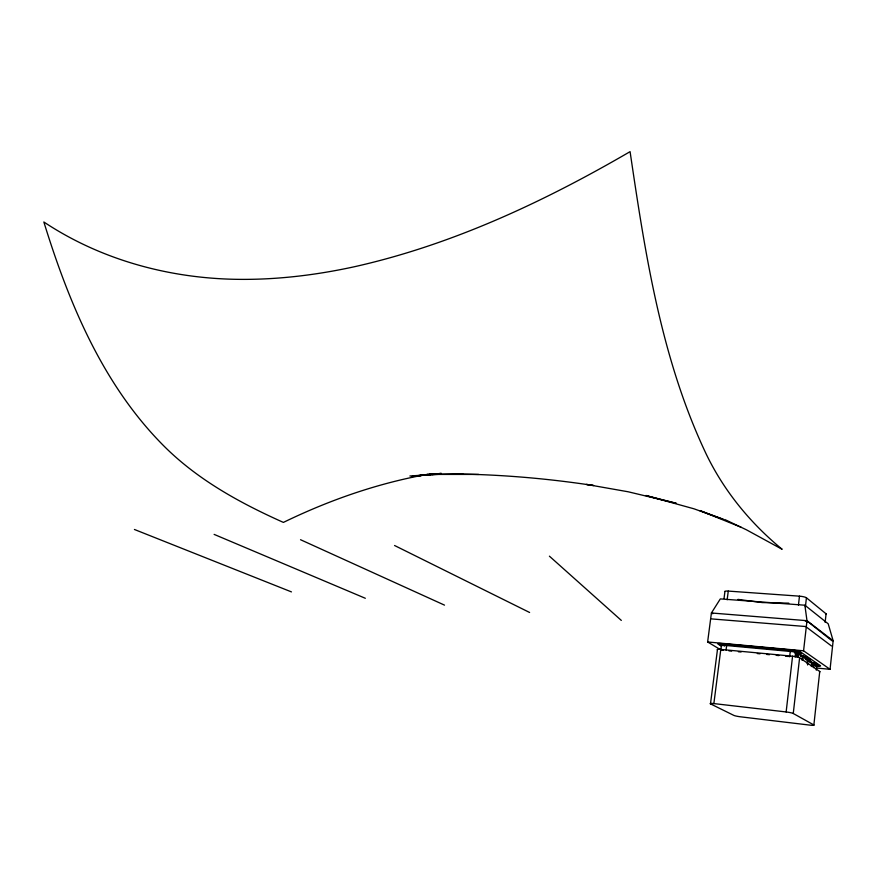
<?xml version="1.0" encoding="UTF-8"?>
<svg xmlns="http://www.w3.org/2000/svg" width="877" height="877" viewBox="0 0 877 877"><rect width="100%" height="100%" fill="white"/><g stroke="black" fill="none" stroke-linecap="round" stroke-linejoin="round"><path stroke-width="1.32" d="M816.575 668.011L830.059 669.326L833.15 640.78L828.206 623.81L804.878 605.218L720.324 598.903L711.411 612.99L707.629 641.975L720.138 649.451M813.867 724.961L819.743 671.464L799.605 657.783A5.733 0.866 8.1 0 0 792.567 656.204L720.795 649.429A5.503 0.822 8.6 0 0 717.408 649.989L710.48 703.869L733.841 715.391A5.35 0.581 9 0 0 740.495 716.805L810.019 725.136A5.569 0.603 8.7 0 0 813.867 724.961L793.257 713.494A5.788 0.669 8.7 0 0 786.143 711.96L713.867 703.584A5.558 0.636 9 0 0 710.48 703.869M825.136 622.396L826.079 613.823L806.434 597.796A5.668 1.074 7.5 0 0 799.473 596.163L728.272 591.087A5.448 1.03 8 0 0 724.873 591.942L724.04 598.421M811.335 666.476L811.927 662.606M812.146 666.641L812.584 662.672M813.637 667.649L814.075 663.703L811.444 663.451M816.279 670.16L816.783 665.555L795.801 651.129L721.574 644.277L720.828 650.087L723.536 650.35M801.918 660.085L802.378 656.051L800.175 655.843M830.059 669.326L803.573 650.8L806.983 620.686L804.878 605.218M802.751 660.26L803.2 656.226M807.202 663.67L807.498 659.57M807.564 664.963L808.166 659.636M786.143 711.96L792.567 656.204M798.443 605.097L799.473 596.163M795.11 657.125L795.801 651.129M796.206 656.752L796.776 651.797L790.352 650.624L789.64 656.818M797.456 657.059L797.774 652.883M797.982 657.026L798.454 652.948M793.257 713.494L799.605 657.783M805.415 606.72L806.434 597.796M726.057 650.054L726.737 644.748L727.822 645.417L722.67 644.935M713.867 703.584L720.795 649.429M727.154 599.769L728.272 591.087M712.332 613.681L713.231 613.472M711.653 618.921L805.667 626.529L831.451 645.954M832.021 640.791L808.846 622.418L805.196 620.883M427.833 474.271C377.669 483.227 329.182 500.153 283.403 522.407C239.849 502.927 197.182 479.555 163.286 445.384C102.708 384.4 68.823 302.861 43.85 221.991C102.565 261.006 173.229 279.456 243.389 279.379A676.945 399.901 -44 0 0 354.889 266.63C452.488 244.661 543.97 201.754 630.081 151.644C645.264 254.363 661.28 359.395 706.204 454.045C724.018 491.054 750.493 523.284 782.152 549.298L746.393 529.785L724.786 519.513M419.71 475.663L431.835 473.964L411.521 476.649M426.386 474.841L435.902 473.931M438.621 473.668L441.339 473.405L418.176 475.641L440.166 474.238L431.944 474.424L478.634 474.424M409.899 476.003L433.183 474.413M431.944 474.424L455.503 473.832M462.913 474.128L454.79 473.953C501.249 474.534 547.643 478.524 593.576 485.507L586.483 484.422L628.195 491.789L676.255 503.288L645.845 495.494L693.97 508.803L723.306 519.305L699.912 510.589L741.054 527.22M788.807 603.157L762.288 602.576L737.952 599.386M711.411 612.99L806.983 620.686L833.15 640.78M707.629 641.975L803.573 650.8M721.475 645.066L795.702 651.951L816.695 666.345M794.387 652.576L801.172 653.201L799.254 651.874A6.95 1.074 8.1 0 0 792.501 650.361L723.076 643.959A6.698 1.03 8.5 0 0 719.809 644.529L721.979 645.845M794.595 652.685L797.927 652.992M800.515 655.963L805.897 656.478L810.841 659.888L805.503 659.383M728.93 650.855L731.637 651.118M738.39 651.754L741.087 652.006M757.3 653.54L759.997 653.803M766.75 654.439L769.447 654.691M776.2 655.338L778.908 655.59M785.66 656.226L788.357 656.489M805.459 659.46L807.651 659.668M809.942 662.42L815.237 662.924L818.756 665.358A6.709 0.987 8 0 1 815.084 665.818M814.075 665.303L816.783 665.555M134.422 529.478L291.449 591.898M214.12 534.389L365.325 598.278M300.537 539.717L444.507 605.13M394.562 545.505L529.609 612.486M721.113 645.976L718.153 644.178A5.503 0.844 8.5 0 1 721.552 643.586L793.257 650.197A5.722 0.888 8 0 1 800.284 651.775L820.379 665.698A5.503 0.811 8 0 1 816.542 666.169M721.574 644.277L724.545 646.075M549.408 556.171L621.322 620.412M826.079 613.823A5.459 0.987 7.5 0 1 825.794 614.448M819.743 671.464A5.514 0.789 8.1 0 1 819.469 671.957"/></g></svg>
